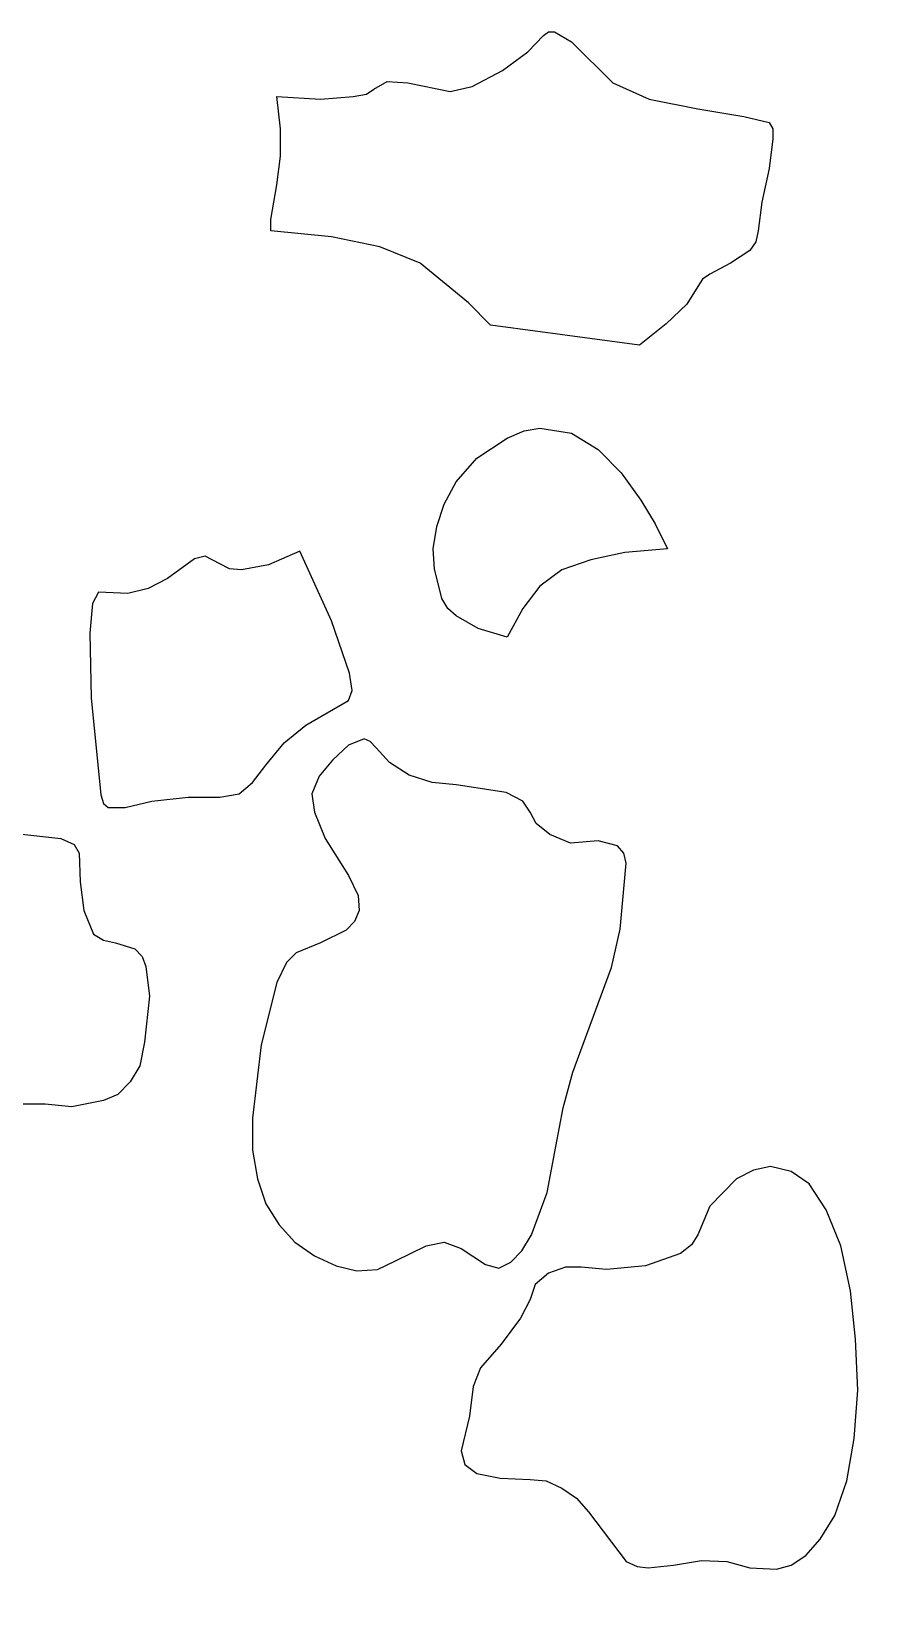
# Model space of a CAD drawing. Header units: centimetres. Extents: x -9.5 to 4.7, y -9.1 to 10.1.
# Drawn here: x -0.078 to 1.592, y -7.338 to -4.301 of the extents above; entities that cross this region are included whole.
import ezdxf

# ---------------------------------------------------------------- set-up
doc = ezdxf.new("R2010")
doc.units = ezdxf.units.CM
doc.header["$MEASUREMENT"] = 0
doc.layers.add('layer 1', color=7, linetype='Continuous')

msp = doc.modelspace()

# ---------------------------------------------------------------- linework, layer by layer
at = {"layer": 'layer 1', "color": 142}
for points, knots in [([(4.65826, -9.10151), (4.65826, -9.10151), (-1.74878, -9.10249), (-1.74878, -9.10249), (-1.74878, -9.10249), (-1.74878, -9.10249), (-1.74878, 10.11864), (-1.74878, 10.11864), (-1.74878, 10.11864), (-1.74878, 10.11864), (4.65826, 10.11864), (4.65826, 10.11864), (4.65826, 10.11864), (4.65826, 10.11864), (4.65826, -9.10151), (4.65826, -9.10151)], [0, 0, 0, 0, 0.2, 0.2, 0.2, 0.2, 0.4, 0.4, 0.4, 0.4, 0.6, 0.6, 0.6, 0.6, 1, 1, 1, 1]), ([(0.3869, -4.68832), (0.3869, -4.68832), (0.50472, -4.70054), (0.50472, -4.70054), (0.50472, -4.70054), (0.50472, -4.70054), (0.59905, -4.71983), (0.59905, -4.71983), (0.59905, -4.71983), (0.59905, -4.71983), (0.677, -4.75115), (0.677, -4.75115), (0.677, -4.75115), (0.677, -4.75115), (0.77097, -4.82854), (0.77097, -4.82854), (0.77097, -4.82854), (0.77097, -4.82854), (0.81368, -4.87207), (0.81368, -4.87207), (0.81368, -4.87207), (0.81368, -4.87207), (1.10342, -4.91067), (1.10342, -4.91067), (1.10342, -4.91067), (1.10342, -4.91067), (1.15539, -4.86951), (1.15539, -4.86951), (1.15539, -4.86951), (1.15539, -4.86951), (1.19561, -4.83091), (1.19561, -4.83091), (1.19561, -4.83091), (1.19561, -4.83091), (1.21662, -4.79703), (1.21662, -4.79703), (1.21662, -4.79703), (1.21662, -4.79703), (1.22623, -4.78266), (1.22623, -4.78266), (1.22623, -4.78266), (1.22623, -4.78266), (1.24011, -4.77301), (1.24011, -4.77301), (1.24011, -4.77301), (1.24011, -4.77301), (1.28033, -4.75115), (1.28033, -4.75115), (1.28033, -4.75115), (1.28033, -4.75115), (1.31806, -4.72692), (1.31806, -4.72692), (1.31806, -4.72692), (1.31806, -4.72692), (1.32981, -4.71019), (1.32981, -4.71019), (1.32981, -4.71019), (1.32981, -4.71019), (1.33443, -4.68832), (1.33443, -4.68832), (1.33443, -4.68832), (1.33443, -4.68832), (1.34155, -4.63279), (1.34155, -4.63279), (1.34155, -4.63279), (1.34155, -4.63279), (1.35579, -4.5676), (1.35579, -4.5676), (1.35579, -4.5676), (1.35579, -4.5676), (1.36291, -4.50951), (1.36291, -4.50951), (1.36291, -4.50951), (1.36291, -4.50951), (1.36291, -4.49021), (1.36291, -4.49021), (1.36291, -4.49021), (1.36291, -4.49021), (1.35579, -4.47819), (1.35579, -4.47819), (1.35579, -4.47819), (1.35579, -4.47819), (1.30631, -4.46618), (1.30631, -4.46618), (1.30631, -4.46618), (1.30631, -4.46618), (1.21662, -4.45161), (1.21662, -4.45161), (1.21662, -4.45161), (1.21662, -4.45161), (1.12229, -4.43231), (1.12229, -4.43231), (1.12229, -4.43231), (1.12229, -4.43231), (1.05181, -4.4008), (1.05181, -4.4008), (1.05181, -4.4008), (1.05181, -4.4008), (0.97137, -4.32104), (0.97137, -4.32104), (0.97137, -4.32104), (0.97137, -4.32104), (0.93862, -4.30174), (0.93862, -4.30174), (0.93862, -4.30174), (0.93862, -4.30174), (0.92687, -4.30174), (0.92687, -4.30174), (0.92687, -4.30174), (0.92687, -4.30174), (0.91726, -4.30902), (0.91726, -4.30902), (0.91726, -4.30902), (0.91726, -4.30902), (0.88665, -4.34053), (0.88665, -4.34053), (0.88665, -4.34053), (0.88665, -4.34053), (0.83718, -4.37677), (0.83718, -4.37677), (0.83718, -4.37677), (0.83718, -4.37677), (0.77809, -4.40808), (0.77809, -4.40808), (0.77809, -4.40808), (0.77809, -4.40808), (0.73573, -4.41773), (0.73573, -4.41773), (0.73573, -4.41773), (0.73573, -4.41773), (0.65315, -4.4008), (0.65315, -4.4008), (0.65315, -4.4008), (0.65315, -4.4008), (0.61329, -4.39843), (0.61329, -4.39843), (0.61329, -4.39843), (0.61329, -4.39843), (0.5873, -4.41301), (0.5873, -4.41301), (0.5873, -4.41301), (0.5873, -4.41301), (0.57306, -4.42266), (0.57306, -4.42266), (0.57306, -4.42266), (0.57306, -4.42266), (0.54708, -4.42738), (0.54708, -4.42738), (0.54708, -4.42738), (0.54708, -4.42738), (0.48372, -4.43231), (0.48372, -4.43231), (0.48372, -4.43231), (0.48372, -4.43231), (0.39865, -4.42738), (0.39865, -4.42738), (0.39865, -4.42738), (0.39865, -4.42738), (0.40577, -4.49021), (0.40577, -4.49021), (0.40577, -4.49021), (0.40577, -4.49021), (0.40577, -4.54338), (0.40577, -4.54338), (0.40577, -4.54338), (0.40577, -4.54338), (0.39865, -4.59892), (0.39865, -4.59892), (0.39865, -4.59892), (0.39865, -4.59892), (0.3869, -4.66666), (0.3869, -4.66666), (0.3869, -4.66666), (0.3869, -4.66666), (0.3869, -4.68832), (0.3869, -4.68832)], [0, 0, 0, 0, 0.0222222, 0.0222222, 0.0222222, 0.0222222, 0.0444444, 0.0444444, 0.0444444, 0.0444444, 0.0666667, 0.0666667, 0.0666667, 0.0666667, 0.0888889, 0.0888889, 0.0888889, 0.0888889, 0.1111111, 0.1111111, 0.1111111, 0.1111111, 0.1333333, 0.1333333, 0.1333333, 0.1333333, 0.1555556, 0.1555556, 0.1555556, 0.1555556, 0.1777778, 0.1777778, 0.1777778, 0.1777778, 0.2, 0.2, 0.2, 0.2, 0.2222222, 0.2222222, 0.2222222, 0.2222222, 0.2444444, 0.2444444, 0.2444444, 0.2444444, 0.2666667, 0.2666667, 0.2666667, 0.2666667, 0.2888889, 0.2888889, 0.2888889, 0.2888889, 0.3111111, 0.3111111, 0.3111111, 0.3111111, 0.3333333, 0.3333333, 0.3333333, 0.3333333, 0.3555556, 0.3555556, 0.3555556, 0.3555556, 0.3777778, 0.3777778, 0.3777778, 0.3777778, 0.4, 0.4, 0.4, 0.4, 0.4222222, 0.4222222, 0.4222222, 0.4222222, 0.4444444, 0.4444444, 0.4444444, 0.4444444, 0.4666667, 0.4666667, 0.4666667, 0.4666667, 0.4888889, 0.4888889, 0.4888889, 0.4888889, 0.5111111, 0.5111111, 0.5111111, 0.5111111, 0.5333333, 0.5333333, 0.5333333, 0.5333333, 0.5555556, 0.5555556, 0.5555556, 0.5555556, 0.5777778, 0.5777778, 0.5777778, 0.5777778, 0.6, 0.6, 0.6, 0.6, 0.6222222, 0.6222222, 0.6222222, 0.6222222, 0.6444444, 0.6444444, 0.6444444, 0.6444444, 0.6666667, 0.6666667, 0.6666667, 0.6666667, 0.6888889, 0.6888889, 0.6888889, 0.6888889, 0.7111111, 0.7111111, 0.7111111, 0.7111111, 0.7333333, 0.7333333, 0.7333333, 0.7333333, 0.7555556, 0.7555556, 0.7555556, 0.7555556, 0.7777778, 0.7777778, 0.7777778, 0.7777778, 0.8, 0.8, 0.8, 0.8, 0.8222222, 0.8222222, 0.8222222, 0.8222222, 0.8444444, 0.8444444, 0.8444444, 0.8444444, 0.8666667, 0.8666667, 0.8666667, 0.8666667, 0.8888889, 0.8888889, 0.8888889, 0.8888889, 0.9111111, 0.9111111, 0.9111111, 0.9111111, 0.9333333, 0.9333333, 0.9333333, 0.9333333, 0.9555556, 0.9555556, 0.9555556, 0.9555556, 1, 1, 1, 1]), ([(0.84643, -5.47844), (0.84643, -5.47844), (0.87704, -5.4229), (0.87704, -5.4229), (0.87704, -5.4229), (0.87704, -5.4229), (0.91015, -5.37938), (0.91015, -5.37938), (0.91015, -5.37938), (0.91015, -5.37938), (0.9525, -5.34787), (0.9525, -5.34787), (0.9525, -5.34787), (0.9525, -5.34787), (1.0091, -5.32857), (1.0091, -5.32857), (1.0091, -5.32857), (1.0091, -5.32857), (1.0753, -5.31419), (1.0753, -5.31419), (1.0753, -5.31419), (1.0753, -5.31419), (1.15788, -5.30691), (1.15788, -5.30691), (1.15788, -5.30691), (1.15788, -5.30691), (1.13404, -5.25846), (1.13404, -5.25846), (1.13404, -5.25846), (1.13404, -5.25846), (1.10592, -5.21257), (1.10592, -5.21257), (1.10592, -5.21257), (1.10592, -5.21257), (1.06819, -5.1594), (1.06819, -5.1594), (1.06819, -5.1594), (1.06819, -5.1594), (1.02334, -5.11351), (1.02334, -5.11351), (1.02334, -5.11351), (1.02334, -5.11351), (0.97137, -5.0822), (0.97137, -5.0822), (0.97137, -5.0822), (0.97137, -5.0822), (0.91015, -5.07255), (0.91015, -5.07255), (0.91015, -5.07255), (0.91015, -5.07255), (0.87953, -5.07728), (0.87953, -5.07728), (0.87953, -5.07728), (0.87953, -5.07728), (0.84643, -5.09185), (0.84643, -5.09185), (0.84643, -5.09185), (0.84643, -5.09185), (0.7877, -5.13045), (0.7877, -5.13045), (0.7877, -5.13045), (0.7877, -5.13045), (0.74748, -5.17634), (0.74748, -5.17634), (0.74748, -5.17634), (0.74748, -5.17634), (0.72399, -5.21986), (0.72399, -5.21986), (0.72399, -5.21986), (0.72399, -5.21986), (0.70975, -5.26338), (0.70975, -5.26338), (0.70975, -5.26338), (0.70975, -5.26338), (0.70263, -5.30691), (0.70263, -5.30691), (0.70263, -5.30691), (0.70263, -5.30691), (0.70512, -5.34551), (0.70512, -5.34551), (0.70512, -5.34551), (0.70512, -5.34551), (0.71936, -5.4036), (0.71936, -5.4036), (0.71936, -5.4036), (0.71936, -5.4036), (0.7311, -5.4229), (0.7311, -5.4229), (0.7311, -5.4229), (0.7311, -5.4229), (0.74748, -5.43728), (0.74748, -5.43728), (0.74748, -5.43728), (0.74748, -5.43728), (0.78984, -5.4615), (0.78984, -5.4615), (0.78984, -5.4615), (0.78984, -5.4615), (0.84643, -5.47844), (0.84643, -5.47844)], [0, 0, 0, 0, 0.0384615, 0.0384615, 0.0384615, 0.0384615, 0.0769231, 0.0769231, 0.0769231, 0.0769231, 0.1153846, 0.1153846, 0.1153846, 0.1153846, 0.1538462, 0.1538462, 0.1538462, 0.1538462, 0.1923077, 0.1923077, 0.1923077, 0.1923077, 0.2307692, 0.2307692, 0.2307692, 0.2307692, 0.2692308, 0.2692308, 0.2692308, 0.2692308, 0.3076923, 0.3076923, 0.3076923, 0.3076923, 0.3461538, 0.3461538, 0.3461538, 0.3461538, 0.3846154, 0.3846154, 0.3846154, 0.3846154, 0.4230769, 0.4230769, 0.4230769, 0.4230769, 0.4615385, 0.4615385, 0.4615385, 0.4615385, 0.5, 0.5, 0.5, 0.5, 0.5384615, 0.5384615, 0.5384615, 0.5384615, 0.5769231, 0.5769231, 0.5769231, 0.5769231, 0.6153846, 0.6153846, 0.6153846, 0.6153846, 0.6538462, 0.6538462, 0.6538462, 0.6538462, 0.6923077, 0.6923077, 0.6923077, 0.6923077, 0.7307692, 0.7307692, 0.7307692, 0.7307692, 0.7692308, 0.7692308, 0.7692308, 0.7692308, 0.8076923, 0.8076923, 0.8076923, 0.8076923, 0.8461538, 0.8461538, 0.8461538, 0.8461538, 0.8846154, 0.8846154, 0.8846154, 0.8846154, 0.9230769, 0.9230769, 0.9230769, 0.9230769, 1, 1, 1, 1]), ([(0.05231, -5.39139), (0.05231, -5.39139), (0.10891, -5.39376), (0.10891, -5.39376), (0.10891, -5.39376), (0.10891, -5.39376), (0.14878, -5.38411), (0.14878, -5.38411), (0.14878, -5.38411), (0.14878, -5.38411), (0.18651, -5.36481), (0.18651, -5.36481), (0.18651, -5.36481), (0.18651, -5.36481), (0.23847, -5.32621), (0.23847, -5.32621), (0.23847, -5.32621), (0.23847, -5.32621), (0.25947, -5.32128), (0.25947, -5.32128), (0.25947, -5.32128), (0.25947, -5.32128), (0.28795, -5.33586), (0.28795, -5.33586), (0.28795, -5.33586), (0.28795, -5.33586), (0.30682, -5.34551), (0.30682, -5.34551), (0.30682, -5.34551), (0.30682, -5.34551), (0.33031, -5.34787), (0.33031, -5.34787), (0.33031, -5.34787), (0.33031, -5.34787), (0.38228, -5.33822), (0.38228, -5.33822), (0.38228, -5.33822), (0.38228, -5.33822), (0.4435, -5.31163), (0.4435, -5.31163), (0.4435, -5.31163), (0.4435, -5.31163), (0.50472, -5.44693), (0.50472, -5.44693), (0.50472, -5.44693), (0.50472, -5.44693), (0.53996, -5.54855), (0.53996, -5.54855), (0.53996, -5.54855), (0.53996, -5.54855), (0.54494, -5.58223), (0.54494, -5.58223), (0.54494, -5.58223), (0.54494, -5.58223), (0.53782, -5.60172), (0.53782, -5.60172), (0.53782, -5.60172), (0.53782, -5.60172), (0.45525, -5.64997), (0.45525, -5.64997), (0.45525, -5.64997), (0.45525, -5.64997), (0.41289, -5.68385), (0.41289, -5.68385), (0.41289, -5.68385), (0.41289, -5.68385), (0.37765, -5.72717), (0.37765, -5.72717), (0.37765, -5.72717), (0.37765, -5.72717), (0.35166, -5.76105), (0.35166, -5.76105), (0.35166, -5.76105), (0.35166, -5.76105), (0.32568, -5.78291), (0.32568, -5.78291), (0.32568, -5.78291), (0.32568, -5.78291), (0.28795, -5.79), (0.28795, -5.79), (0.28795, -5.79), (0.28795, -5.79), (0.22673, -5.79), (0.22673, -5.79), (0.22673, -5.79), (0.22673, -5.79), (0.15589, -5.79728), (0.15589, -5.79728), (0.15589, -5.79728), (0.15589, -5.79728), (0.10393, -5.80949), (0.10393, -5.80949), (0.10393, -5.80949), (0.10393, -5.80949), (0.07118, -5.80949), (0.07118, -5.80949), (0.07118, -5.80949), (0.07118, -5.80949), (0.06157, -5.80221), (0.06157, -5.80221), (0.06157, -5.80221), (0.06157, -5.80221), (0.05694, -5.78527), (0.05694, -5.78527), (0.05694, -5.78527), (0.05694, -5.78527), (0.03808, -5.5968), (0.03808, -5.5968), (0.03808, -5.5968), (0.03808, -5.5968), (0.03558, -5.47115), (0.03558, -5.47115), (0.03558, -5.47115), (0.03558, -5.47115), (0.04021, -5.41325), (0.04021, -5.41325), (0.04021, -5.41325), (0.04021, -5.41325), (0.05231, -5.39139), (0.05231, -5.39139)], [0, 0, 0, 0, 0.0322581, 0.0322581, 0.0322581, 0.0322581, 0.0645161, 0.0645161, 0.0645161, 0.0645161, 0.0967742, 0.0967742, 0.0967742, 0.0967742, 0.1290323, 0.1290323, 0.1290323, 0.1290323, 0.1612903, 0.1612903, 0.1612903, 0.1612903, 0.1935484, 0.1935484, 0.1935484, 0.1935484, 0.2258065, 0.2258065, 0.2258065, 0.2258065, 0.2580645, 0.2580645, 0.2580645, 0.2580645, 0.2903226, 0.2903226, 0.2903226, 0.2903226, 0.3225806, 0.3225806, 0.3225806, 0.3225806, 0.3548387, 0.3548387, 0.3548387, 0.3548387, 0.3870968, 0.3870968, 0.3870968, 0.3870968, 0.4193548, 0.4193548, 0.4193548, 0.4193548, 0.4516129, 0.4516129, 0.4516129, 0.4516129, 0.483871, 0.483871, 0.483871, 0.483871, 0.516129, 0.516129, 0.516129, 0.516129, 0.5483871, 0.5483871, 0.5483871, 0.5483871, 0.5806452, 0.5806452, 0.5806452, 0.5806452, 0.6129032, 0.6129032, 0.6129032, 0.6129032, 0.6451613, 0.6451613, 0.6451613, 0.6451613, 0.6774194, 0.6774194, 0.6774194, 0.6774194, 0.7096774, 0.7096774, 0.7096774, 0.7096774, 0.7419355, 0.7419355, 0.7419355, 0.7419355, 0.7741935, 0.7741935, 0.7741935, 0.7741935, 0.8064516, 0.8064516, 0.8064516, 0.8064516, 0.8387097, 0.8387097, 0.8387097, 0.8387097, 0.8709677, 0.8709677, 0.8709677, 0.8709677, 0.9032258, 0.9032258, 0.9032258, 0.9032258, 0.9354839, 0.9354839, 0.9354839, 0.9354839, 1, 1, 1, 1]), ([(-0.77989, -6.02927), (-0.77989, -6.02927), (-0.77775, -6.04857), (-0.77775, -6.04857), (-0.77775, -6.04857), (-0.77775, -6.04857), (-0.75889, -6.0535), (-0.75889, -6.0535), (-0.75889, -6.0535), (-0.75889, -6.0535), (-0.69731, -6.03892), (-0.69731, -6.03892), (-0.69731, -6.03892), (-0.69731, -6.03892), (-0.66207, -6.02927), (-0.66207, -6.02927), (-0.66207, -6.02927), (-0.66207, -6.02927), (-0.62434, -6.02691), (-0.62434, -6.02691), (-0.62434, -6.02691), (-0.62434, -6.02691), (-0.59124, -6.03656), (-0.59124, -6.03656), (-0.59124, -6.03656), (-0.59124, -6.03656), (-0.56063, -6.06551), (-0.56063, -6.06551), (-0.56063, -6.06551), (-0.56063, -6.06551), (-0.51578, -6.15), (-0.51578, -6.15), (-0.51578, -6.15), (-0.51578, -6.15), (-0.48303, -6.23468), (-0.48303, -6.23468), (-0.48303, -6.23468), (-0.48303, -6.23468), (-0.45918, -6.32645), (-0.45918, -6.32645), (-0.45918, -6.32645), (-0.45918, -6.32645), (-0.39333, -6.36033), (-0.39333, -6.36033), (-0.39333, -6.36033), (-0.39333, -6.36033), (-0.34848, -6.40385), (-0.34848, -6.40385), (-0.34848, -6.40385), (-0.34848, -6.40385), (-0.33211, -6.42788), (-0.33211, -6.42788), (-0.33211, -6.42788), (-0.33211, -6.42788), (-0.3225, -6.45683), (-0.3225, -6.45683), (-0.3225, -6.45683), (-0.3225, -6.45683), (-0.31574, -6.47632), (-0.31574, -6.47632), (-0.31574, -6.47632), (-0.31574, -6.47632), (-0.3015, -6.48341), (-0.3015, -6.48341), (-0.3015, -6.48341), (-0.3015, -6.48341), (-0.26128, -6.46411), (-0.26128, -6.46411), (-0.26128, -6.46411), (-0.26128, -6.46411), (-0.22141, -6.43024), (-0.22141, -6.43024), (-0.22141, -6.43024), (-0.22141, -6.43024), (-0.20468, -6.4135), (-0.20468, -6.4135), (-0.20468, -6.4135), (-0.20468, -6.4135), (-0.15058, -6.39893), (-0.15058, -6.39893), (-0.15058, -6.39893), (-0.15058, -6.39893), (-0.09861, -6.38691), (-0.09861, -6.38691), (-0.09861, -6.38691), (-0.09861, -6.38691), (-0.05162, -6.38691), (-0.05162, -6.38691), (-0.05162, -6.38691), (-0.05162, -6.38691), (0.00035, -6.39164), (0.00035, -6.39164), (0.00035, -6.39164), (0.00035, -6.39164), (0.06157, -6.37963), (0.06157, -6.37963), (0.06157, -6.37963), (0.06157, -6.37963), (0.09004, -6.36761), (0.09004, -6.36761), (0.09004, -6.36761), (0.09004, -6.36761), (0.11354, -6.34339), (0.11354, -6.34339), (0.11354, -6.34339), (0.11354, -6.34339), (0.1324, -6.31188), (0.1324, -6.31188), (0.1324, -6.31188), (0.1324, -6.31188), (0.14166, -6.26599), (0.14166, -6.26599), (0.14166, -6.26599), (0.14166, -6.26599), (0.15127, -6.17658), (0.15127, -6.17658), (0.15127, -6.17658), (0.15127, -6.17658), (0.14415, -6.11869), (0.14415, -6.11869), (0.14415, -6.11869), (0.14415, -6.11869), (0.13703, -6.09939), (0.13703, -6.09939), (0.13703, -6.09939), (0.13703, -6.09939), (0.12279, -6.08481), (0.12279, -6.08481), (0.12279, -6.08481), (0.12279, -6.08481), (0.08506, -6.0728), (0.08506, -6.0728), (0.08506, -6.0728), (0.08506, -6.0728), (0.06157, -6.06787), (0.06157, -6.06787), (0.06157, -6.06787), (0.06157, -6.06787), (0.0427, -6.05586), (0.0427, -6.05586), (0.0427, -6.05586), (0.0427, -6.05586), (0.02384, -6.00997), (0.02384, -6.00997), (0.02384, -6.00997), (0.02384, -6.00997), (0.01672, -5.95444), (0.01672, -5.95444), (0.01672, -5.95444), (0.01672, -5.95444), (0.01458, -5.8989), (0.01458, -5.8989), (0.01458, -5.8989), (0.01458, -5.8989), (0.00497, -5.88197), (0.00497, -5.88197), (0.00497, -5.88197), (0.00497, -5.88197), (-0.02101, -5.86976), (-0.02101, -5.86976), (-0.02101, -5.86976), (-0.02101, -5.86976), (-0.10822, -5.86011), (-0.10822, -5.86011), (-0.10822, -5.86011), (-0.10822, -5.86011), (-0.20931, -5.85046), (-0.20931, -5.85046), (-0.20931, -5.85046), (-0.20931, -5.85046), (-0.25416, -5.84317), (-0.25416, -5.84317), (-0.25416, -5.84317), (-0.25416, -5.84317), (-0.28975, -5.83116), (-0.28975, -5.83116), (-0.28975, -5.83116), (-0.28975, -5.83116), (-0.32036, -5.80949), (-0.32036, -5.80949), (-0.32036, -5.80949), (-0.32036, -5.80949), (-0.35097, -5.77326), (-0.35097, -5.77326), (-0.35097, -5.77326), (-0.35097, -5.77326), (-0.4122, -5.68857), (-0.4122, -5.68857), (-0.4122, -5.68857), (-0.4122, -5.68857), (-0.47591, -5.5775), (-0.47591, -5.5775), (-0.47591, -5.5775), (-0.47591, -5.5775), (-0.63609, -5.54363), (-0.63609, -5.54363), (-0.63609, -5.54363), (-0.63609, -5.54363), (-0.70906, -5.54126), (-0.70906, -5.54126), (-0.70906, -5.54126), (-0.70906, -5.54126), (-0.76102, -5.55091), (-0.76102, -5.55091), (-0.76102, -5.55091), (-0.76102, -5.55091), (-0.78452, -5.56293), (-0.78452, -5.56293), (-0.78452, -5.56293), (-0.78452, -5.56293), (-0.79662, -5.5775), (-0.79662, -5.5775), (-0.79662, -5.5775), (-0.79662, -5.5775), (-0.94968, -5.90855), (-0.94968, -5.90855), (-0.94968, -5.90855), (-0.94968, -5.90855), (-0.86247, -5.94223), (-0.86247, -5.94223), (-0.86247, -5.94223), (-0.86247, -5.94223), (-0.80338, -5.97846), (-0.80338, -5.97846), (-0.80338, -5.97846), (-0.80338, -5.97846), (-0.78452, -6.00269), (-0.78452, -6.00269), (-0.78452, -6.00269), (-0.78452, -6.00269), (-0.77989, -6.02927), (-0.77989, -6.02927)], [0, 0, 0, 0, 0.0169492, 0.0169492, 0.0169492, 0.0169492, 0.0338983, 0.0338983, 0.0338983, 0.0338983, 0.0508475, 0.0508475, 0.0508475, 0.0508475, 0.0677966, 0.0677966, 0.0677966, 0.0677966, 0.0847458, 0.0847458, 0.0847458, 0.0847458, 0.1016949, 0.1016949, 0.1016949, 0.1016949, 0.1186441, 0.1186441, 0.1186441, 0.1186441, 0.1355932, 0.1355932, 0.1355932, 0.1355932, 0.1525424, 0.1525424, 0.1525424, 0.1525424, 0.1694915, 0.1694915, 0.1694915, 0.1694915, 0.1864407, 0.1864407, 0.1864407, 0.1864407, 0.2033898, 0.2033898, 0.2033898, 0.2033898, 0.220339, 0.220339, 0.220339, 0.220339, 0.2372881, 0.2372881, 0.2372881, 0.2372881, 0.2542373, 0.2542373, 0.2542373, 0.2542373, 0.2711864, 0.2711864, 0.2711864, 0.2711864, 0.2881356, 0.2881356, 0.2881356, 0.2881356, 0.3050847, 0.3050847, 0.3050847, 0.3050847, 0.3220339, 0.3220339, 0.3220339, 0.3220339, 0.3389831, 0.3389831, 0.3389831, 0.3389831, 0.3559322, 0.3559322, 0.3559322, 0.3559322, 0.3728814, 0.3728814, 0.3728814, 0.3728814, 0.3898305, 0.3898305, 0.3898305, 0.3898305, 0.4067797, 0.4067797, 0.4067797, 0.4067797, 0.4237288, 0.4237288, 0.4237288, 0.4237288, 0.440678, 0.440678, 0.440678, 0.440678, 0.4576271, 0.4576271, 0.4576271, 0.4576271, 0.4745763, 0.4745763, 0.4745763, 0.4745763, 0.4915254, 0.4915254, 0.4915254, 0.4915254, 0.5084746, 0.5084746, 0.5084746, 0.5084746, 0.5254237, 0.5254237, 0.5254237, 0.5254237, 0.5423729, 0.5423729, 0.5423729, 0.5423729, 0.559322, 0.559322, 0.559322, 0.559322, 0.5762712, 0.5762712, 0.5762712, 0.5762712, 0.5932203, 0.5932203, 0.5932203, 0.5932203, 0.6101695, 0.6101695, 0.6101695, 0.6101695, 0.6271186, 0.6271186, 0.6271186, 0.6271186, 0.6440678, 0.6440678, 0.6440678, 0.6440678, 0.6610169, 0.6610169, 0.6610169, 0.6610169, 0.6779661, 0.6779661, 0.6779661, 0.6779661, 0.6949153, 0.6949153, 0.6949153, 0.6949153, 0.7118644, 0.7118644, 0.7118644, 0.7118644, 0.7288136, 0.7288136, 0.7288136, 0.7288136, 0.7457627, 0.7457627, 0.7457627, 0.7457627, 0.7627119, 0.7627119, 0.7627119, 0.7627119, 0.779661, 0.779661, 0.779661, 0.779661, 0.7966102, 0.7966102, 0.7966102, 0.7966102, 0.8135593, 0.8135593, 0.8135593, 0.8135593, 0.8305085, 0.8305085, 0.8305085, 0.8305085, 0.8474576, 0.8474576, 0.8474576, 0.8474576, 0.8644068, 0.8644068, 0.8644068, 0.8644068, 0.8813559, 0.8813559, 0.8813559, 0.8813559, 0.8983051, 0.8983051, 0.8983051, 0.8983051, 0.9152542, 0.9152542, 0.9152542, 0.9152542, 0.9322034, 0.9322034, 0.9322034, 0.9322034, 0.9491525, 0.9491525, 0.9491525, 0.9491525, 0.9661017, 0.9661017, 0.9661017, 0.9661017, 1, 1, 1, 1]), ([(0.43638, -6.0921), (0.43638, -6.0921), (0.48372, -6.0728), (0.48372, -6.0728), (0.48372, -6.0728), (0.48372, -6.0728), (0.5332, -6.04857), (0.5332, -6.04857), (0.5332, -6.04857), (0.5332, -6.04857), (0.54957, -6.03164), (0.54957, -6.03164), (0.54957, -6.03164), (0.54957, -6.03164), (0.55883, -6.00997), (0.55883, -6.00997), (0.55883, -6.00997), (0.55883, -6.00997), (0.55669, -5.98103), (0.55669, -5.98103), (0.55669, -5.98103), (0.55669, -5.98103), (0.53782, -5.94223), (0.53782, -5.94223), (0.53782, -5.94223), (0.53782, -5.94223), (0.49298, -5.86976), (0.49298, -5.86976), (0.49298, -5.86976), (0.49298, -5.86976), (0.47162, -5.81914), (0.47162, -5.81914), (0.47162, -5.81914), (0.47162, -5.81914), (0.46699, -5.78291), (0.46699, -5.78291), (0.46699, -5.78291), (0.46699, -5.78291), (0.48123, -5.74903), (0.48123, -5.74903), (0.48123, -5.74903), (0.48123, -5.74903), (0.50721, -5.71752), (0.50721, -5.71752), (0.50721, -5.71752), (0.50721, -5.71752), (0.53782, -5.68857), (0.53782, -5.68857), (0.53782, -5.68857), (0.53782, -5.68857), (0.56844, -5.67656), (0.56844, -5.67656), (0.56844, -5.67656), (0.56844, -5.67656), (0.58018, -5.68129), (0.58018, -5.68129), (0.58018, -5.68129), (0.58018, -5.68129), (0.59193, -5.6935), (0.59193, -5.6935), (0.59193, -5.6935), (0.59193, -5.6935), (0.61791, -5.72245), (0.61791, -5.72245), (0.61791, -5.72245), (0.61791, -5.72245), (0.65564, -5.74667), (0.65564, -5.74667), (0.65564, -5.74667), (0.65564, -5.74667), (0.70049, -5.76105), (0.70049, -5.76105), (0.70049, -5.76105), (0.70049, -5.76105), (0.74748, -5.76597), (0.74748, -5.76597), (0.74748, -5.76597), (0.74748, -5.76597), (0.8443, -5.78035), (0.8443, -5.78035), (0.8443, -5.78035), (0.8443, -5.78035), (0.87704, -5.79728), (0.87704, -5.79728), (0.87704, -5.79728), (0.87704, -5.79728), (0.89128, -5.81914), (0.89128, -5.81914), (0.89128, -5.81914), (0.89128, -5.81914), (0.90303, -5.84081), (0.90303, -5.84081), (0.90303, -5.84081), (0.90303, -5.84081), (0.92901, -5.86247), (0.92901, -5.86247), (0.92901, -5.86247), (0.92901, -5.86247), (0.96923, -5.87941), (0.96923, -5.87941), (0.96923, -5.87941), (0.96923, -5.87941), (1.02334, -5.87468), (1.02334, -5.87468), (1.02334, -5.87468), (1.02334, -5.87468), (1.06107, -5.88433), (1.06107, -5.88433), (1.06107, -5.88433), (1.06107, -5.88433), (1.07281, -5.8989), (1.07281, -5.8989), (1.07281, -5.8989), (1.07281, -5.8989), (1.07744, -5.9182), (1.07744, -5.9182), (1.07744, -5.9182), (1.07744, -5.9182), (1.06569, -6.04621), (1.06569, -6.04621), (1.06569, -6.04621), (1.06569, -6.04621), (1.04932, -6.12105), (1.04932, -6.12105), (1.04932, -6.12105), (1.04932, -6.12105), (1.02334, -6.19116), (1.02334, -6.19116), (1.02334, -6.19116), (1.02334, -6.19116), (0.97386, -6.32409), (0.97386, -6.32409), (0.97386, -6.32409), (0.97386, -6.32409), (0.95499, -6.394), (0.95499, -6.394), (0.95499, -6.394), (0.95499, -6.394), (0.94076, -6.46904), (0.94076, -6.46904), (0.94076, -6.46904), (0.94076, -6.46904), (0.92438, -6.55845), (0.92438, -6.55845), (0.92438, -6.55845), (0.92438, -6.55845), (0.89377, -6.64057), (0.89377, -6.64057), (0.89377, -6.64057), (0.89377, -6.64057), (0.87491, -6.67188), (0.87491, -6.67188), (0.87491, -6.67188), (0.87491, -6.67188), (0.85355, -6.69374), (0.85355, -6.69374), (0.85355, -6.69374), (0.85355, -6.69374), (0.83006, -6.70576), (0.83006, -6.70576), (0.83006, -6.70576), (0.83006, -6.70576), (0.80407, -6.69847), (0.80407, -6.69847), (0.80407, -6.69847), (0.80407, -6.69847), (0.75709, -6.66716), (0.75709, -6.66716), (0.75709, -6.66716), (0.75709, -6.66716), (0.72399, -6.65495), (0.72399, -6.65495), (0.72399, -6.65495), (0.72399, -6.65495), (0.68875, -6.66223), (0.68875, -6.66223), (0.68875, -6.66223), (0.68875, -6.66223), (0.62966, -6.69118), (0.62966, -6.69118), (0.62966, -6.69118), (0.62966, -6.69118), (0.59442, -6.70812), (0.59442, -6.70812), (0.59442, -6.70812), (0.59442, -6.70812), (0.5542, -6.71068), (0.5542, -6.71068), (0.5542, -6.71068), (0.5542, -6.71068), (0.51433, -6.70103), (0.51433, -6.70103), (0.51433, -6.70103), (0.51433, -6.70103), (0.47162, -6.68153), (0.47162, -6.68153), (0.47162, -6.68153), (0.47162, -6.68153), (0.43389, -6.65495), (0.43389, -6.65495), (0.43389, -6.65495), (0.43389, -6.65495), (0.40328, -6.62127), (0.40328, -6.62127), (0.40328, -6.62127), (0.40328, -6.62127), (0.37765, -6.58011), (0.37765, -6.58011), (0.37765, -6.58011), (0.37765, -6.58011), (0.36092, -6.53186), (0.36092, -6.53186), (0.36092, -6.53186), (0.36092, -6.53186), (0.35166, -6.47632), (0.35166, -6.47632), (0.35166, -6.47632), (0.35166, -6.47632), (0.35166, -6.4135), (0.35166, -6.4135), (0.35166, -6.4135), (0.35166, -6.4135), (0.36804, -6.27092), (0.36804, -6.27092), (0.36804, -6.27092), (0.36804, -6.27092), (0.39865, -6.15), (0.39865, -6.15), (0.39865, -6.15), (0.39865, -6.15), (0.41751, -6.1114), (0.41751, -6.1114), (0.41751, -6.1114), (0.41751, -6.1114), (0.43638, -6.0921), (0.43638, -6.0921)], [0, 0, 0, 0, 0.0166667, 0.0166667, 0.0166667, 0.0166667, 0.0333333, 0.0333333, 0.0333333, 0.0333333, 0.05, 0.05, 0.05, 0.05, 0.0666667, 0.0666667, 0.0666667, 0.0666667, 0.0833333, 0.0833333, 0.0833333, 0.0833333, 0.1, 0.1, 0.1, 0.1, 0.1166667, 0.1166667, 0.1166667, 0.1166667, 0.1333333, 0.1333333, 0.1333333, 0.1333333, 0.15, 0.15, 0.15, 0.15, 0.1666667, 0.1666667, 0.1666667, 0.1666667, 0.1833333, 0.1833333, 0.1833333, 0.1833333, 0.2, 0.2, 0.2, 0.2, 0.2166667, 0.2166667, 0.2166667, 0.2166667, 0.2333333, 0.2333333, 0.2333333, 0.2333333, 0.25, 0.25, 0.25, 0.25, 0.2666667, 0.2666667, 0.2666667, 0.2666667, 0.2833333, 0.2833333, 0.2833333, 0.2833333, 0.3, 0.3, 0.3, 0.3, 0.3166667, 0.3166667, 0.3166667, 0.3166667, 0.3333333, 0.3333333, 0.3333333, 0.3333333, 0.35, 0.35, 0.35, 0.35, 0.3666667, 0.3666667, 0.3666667, 0.3666667, 0.3833333, 0.3833333, 0.3833333, 0.3833333, 0.4, 0.4, 0.4, 0.4, 0.4166667, 0.4166667, 0.4166667, 0.4166667, 0.4333333, 0.4333333, 0.4333333, 0.4333333, 0.45, 0.45, 0.45, 0.45, 0.4666667, 0.4666667, 0.4666667, 0.4666667, 0.4833333, 0.4833333, 0.4833333, 0.4833333, 0.5, 0.5, 0.5, 0.5, 0.5166667, 0.5166667, 0.5166667, 0.5166667, 0.5333333, 0.5333333, 0.5333333, 0.5333333, 0.55, 0.55, 0.55, 0.55, 0.5666667, 0.5666667, 0.5666667, 0.5666667, 0.5833333, 0.5833333, 0.5833333, 0.5833333, 0.6, 0.6, 0.6, 0.6, 0.6166667, 0.6166667, 0.6166667, 0.6166667, 0.6333333, 0.6333333, 0.6333333, 0.6333333, 0.65, 0.65, 0.65, 0.65, 0.6666667, 0.6666667, 0.6666667, 0.6666667, 0.6833333, 0.6833333, 0.6833333, 0.6833333, 0.7, 0.7, 0.7, 0.7, 0.7166667, 0.7166667, 0.7166667, 0.7166667, 0.7333333, 0.7333333, 0.7333333, 0.7333333, 0.75, 0.75, 0.75, 0.75, 0.7666667, 0.7666667, 0.7666667, 0.7666667, 0.7833333, 0.7833333, 0.7833333, 0.7833333, 0.8, 0.8, 0.8, 0.8, 0.8166667, 0.8166667, 0.8166667, 0.8166667, 0.8333333, 0.8333333, 0.8333333, 0.8333333, 0.85, 0.85, 0.85, 0.85, 0.8666667, 0.8666667, 0.8666667, 0.8666667, 0.8833333, 0.8833333, 0.8833333, 0.8833333, 0.9, 0.9, 0.9, 0.9, 0.9166667, 0.9166667, 0.9166667, 0.9166667, 0.9333333, 0.9333333, 0.9333333, 0.9333333, 0.95, 0.95, 0.95, 0.95, 0.9666667, 0.9666667, 0.9666667, 0.9666667, 1, 1, 1, 1]), ([(0.78058, -6.93539), (0.78058, -6.93539), (0.79482, -6.89915), (0.79482, -6.89915), (0.79482, -6.89915), (0.79482, -6.89915), (0.83468, -6.85307), (0.83468, -6.85307), (0.83468, -6.85307), (0.83468, -6.85307), (0.87241, -6.80245), (0.87241, -6.80245), (0.87241, -6.80245), (0.87241, -6.80245), (0.89128, -6.76622), (0.89128, -6.76622), (0.89128, -6.76622), (0.89128, -6.76622), (0.90089, -6.73727), (0.90089, -6.73727), (0.90089, -6.73727), (0.90089, -6.73727), (0.92687, -6.71541), (0.92687, -6.71541), (0.92687, -6.71541), (0.92687, -6.71541), (0.95962, -6.70339), (0.95962, -6.70339), (0.95962, -6.70339), (0.95962, -6.70339), (0.99023, -6.70339), (0.99023, -6.70339), (0.99023, -6.70339), (0.99023, -6.70339), (1.03971, -6.70812), (1.03971, -6.70812), (1.03971, -6.70812), (1.03971, -6.70812), (1.11517, -6.70103), (1.11517, -6.70103), (1.11517, -6.70103), (1.11517, -6.70103), (1.18351, -6.67681), (1.18351, -6.67681), (1.18351, -6.67681), (1.18351, -6.67681), (1.20487, -6.65987), (1.20487, -6.65987), (1.20487, -6.65987), (1.20487, -6.65987), (1.21662, -6.64057), (1.21662, -6.64057), (1.21662, -6.64057), (1.21662, -6.64057), (1.24011, -6.58503), (1.24011, -6.58503), (1.24011, -6.58503), (1.24011, -6.58503), (1.26609, -6.55845), (1.26609, -6.55845), (1.26609, -6.55845), (1.26609, -6.55845), (1.29208, -6.53186), (1.29208, -6.53186), (1.29208, -6.53186), (1.29208, -6.53186), (1.32518, -6.51492), (1.32518, -6.51492), (1.32518, -6.51492), (1.32518, -6.51492), (1.35793, -6.50764), (1.35793, -6.50764), (1.35793, -6.50764), (1.35793, -6.50764), (1.39815, -6.51729), (1.39815, -6.51729), (1.39815, -6.51729), (1.39815, -6.51729), (1.43339, -6.54151), (1.43339, -6.54151), (1.43339, -6.54151), (1.43339, -6.54151), (1.46649, -6.59212), (1.46649, -6.59212), (1.46649, -6.59212), (1.46649, -6.59212), (1.49497, -6.66223), (1.49497, -6.66223), (1.49497, -6.66223), (1.49497, -6.66223), (1.51383, -6.74928), (1.51383, -6.74928), (1.51383, -6.74928), (1.51383, -6.74928), (1.52309, -6.84342), (1.52309, -6.84342), (1.52309, -6.84342), (1.52309, -6.84342), (1.52771, -6.94248), (1.52771, -6.94248), (1.52771, -6.94248), (1.52771, -6.94248), (1.52059, -7.03681), (1.52059, -7.03681), (1.52059, -7.03681), (1.52059, -7.03681), (1.50671, -7.11893), (1.50671, -7.11893), (1.50671, -7.11893), (1.50671, -7.11893), (1.48286, -7.18648), (1.48286, -7.18648), (1.48286, -7.18648), (1.48286, -7.18648), (1.45474, -7.23257), (1.45474, -7.23257), (1.45474, -7.23257), (1.45474, -7.23257), (1.42662, -7.26388), (1.42662, -7.26388), (1.42662, -7.26388), (1.42662, -7.26388), (1.39815, -7.28318), (1.39815, -7.28318), (1.39815, -7.28318), (1.39815, -7.28318), (1.37003, -7.29046), (1.37003, -7.29046), (1.37003, -7.29046), (1.37003, -7.29046), (1.31806, -7.2881), (1.31806, -7.2881), (1.31806, -7.2881), (1.31806, -7.2881), (1.27321, -7.27589), (1.27321, -7.27589), (1.27321, -7.27589), (1.27321, -7.27589), (1.22373, -7.27353), (1.22373, -7.27353), (1.22373, -7.27353), (1.22373, -7.27353), (1.16963, -7.28318), (1.16963, -7.28318), (1.16963, -7.28318), (1.16963, -7.28318), (1.12015, -7.2881), (1.12015, -7.2881), (1.12015, -7.2881), (1.12015, -7.2881), (1.0988, -7.28554), (1.0988, -7.28554), (1.0988, -7.28554), (1.0988, -7.28554), (1.07744, -7.27589), (1.07744, -7.27589), (1.07744, -7.27589), (1.07744, -7.27589), (1.00447, -7.17939), (1.00447, -7.17939), (1.00447, -7.17939), (1.00447, -7.17939), (0.98098, -7.15281), (0.98098, -7.15281), (0.98098, -7.15281), (0.98098, -7.15281), (0.9525, -7.13351), (0.9525, -7.13351), (0.9525, -7.13351), (0.9525, -7.13351), (0.92189, -7.11893), (0.92189, -7.11893), (0.92189, -7.11893), (0.92189, -7.11893), (0.89128, -7.11657), (0.89128, -7.11657), (0.89128, -7.11657), (0.89128, -7.11657), (0.83255, -7.11401), (0.83255, -7.11401), (0.83255, -7.11401), (0.83255, -7.11401), (0.7877, -7.10436), (0.7877, -7.10436), (0.7877, -7.10436), (0.7877, -7.10436), (0.76421, -7.08742), (0.76421, -7.08742), (0.76421, -7.08742), (0.76421, -7.08742), (0.75709, -7.06084), (0.75709, -7.06084), (0.75709, -7.06084), (0.75709, -7.06084), (0.77346, -6.99329), (0.77346, -6.99329), (0.77346, -6.99329), (0.77346, -6.99329), (0.78058, -6.93539), (0.78058, -6.93539)], [0, 0, 0, 0, 0.0196078, 0.0196078, 0.0196078, 0.0196078, 0.0392157, 0.0392157, 0.0392157, 0.0392157, 0.0588235, 0.0588235, 0.0588235, 0.0588235, 0.0784314, 0.0784314, 0.0784314, 0.0784314, 0.0980392, 0.0980392, 0.0980392, 0.0980392, 0.1176471, 0.1176471, 0.1176471, 0.1176471, 0.1372549, 0.1372549, 0.1372549, 0.1372549, 0.1568627, 0.1568627, 0.1568627, 0.1568627, 0.1764706, 0.1764706, 0.1764706, 0.1764706, 0.1960784, 0.1960784, 0.1960784, 0.1960784, 0.2156863, 0.2156863, 0.2156863, 0.2156863, 0.2352941, 0.2352941, 0.2352941, 0.2352941, 0.254902, 0.254902, 0.254902, 0.254902, 0.2745098, 0.2745098, 0.2745098, 0.2745098, 0.2941176, 0.2941176, 0.2941176, 0.2941176, 0.3137255, 0.3137255, 0.3137255, 0.3137255, 0.3333333, 0.3333333, 0.3333333, 0.3333333, 0.3529412, 0.3529412, 0.3529412, 0.3529412, 0.372549, 0.372549, 0.372549, 0.372549, 0.3921569, 0.3921569, 0.3921569, 0.3921569, 0.4117647, 0.4117647, 0.4117647, 0.4117647, 0.4313725, 0.4313725, 0.4313725, 0.4313725, 0.4509804, 0.4509804, 0.4509804, 0.4509804, 0.4705882, 0.4705882, 0.4705882, 0.4705882, 0.4901961, 0.4901961, 0.4901961, 0.4901961, 0.5098039, 0.5098039, 0.5098039, 0.5098039, 0.5294118, 0.5294118, 0.5294118, 0.5294118, 0.5490196, 0.5490196, 0.5490196, 0.5490196, 0.5686275, 0.5686275, 0.5686275, 0.5686275, 0.5882353, 0.5882353, 0.5882353, 0.5882353, 0.6078431, 0.6078431, 0.6078431, 0.6078431, 0.627451, 0.627451, 0.627451, 0.627451, 0.6470588, 0.6470588, 0.6470588, 0.6470588, 0.6666667, 0.6666667, 0.6666667, 0.6666667, 0.6862745, 0.6862745, 0.6862745, 0.6862745, 0.7058824, 0.7058824, 0.7058824, 0.7058824, 0.7254902, 0.7254902, 0.7254902, 0.7254902, 0.745098, 0.745098, 0.745098, 0.745098, 0.7647059, 0.7647059, 0.7647059, 0.7647059, 0.7843137, 0.7843137, 0.7843137, 0.7843137, 0.8039216, 0.8039216, 0.8039216, 0.8039216, 0.8235294, 0.8235294, 0.8235294, 0.8235294, 0.8431373, 0.8431373, 0.8431373, 0.8431373, 0.8627451, 0.8627451, 0.8627451, 0.8627451, 0.8823529, 0.8823529, 0.8823529, 0.8823529, 0.9019608, 0.9019608, 0.9019608, 0.9019608, 0.9215686, 0.9215686, 0.9215686, 0.9215686, 0.9411765, 0.9411765, 0.9411765, 0.9411765, 0.9607843, 0.9607843, 0.9607843, 0.9607843, 1, 1, 1, 1])]:
    msp.add_open_spline(points, degree=3, knots=knots, dxfattribs=at)

doc.saveas('drawing.dxf')
